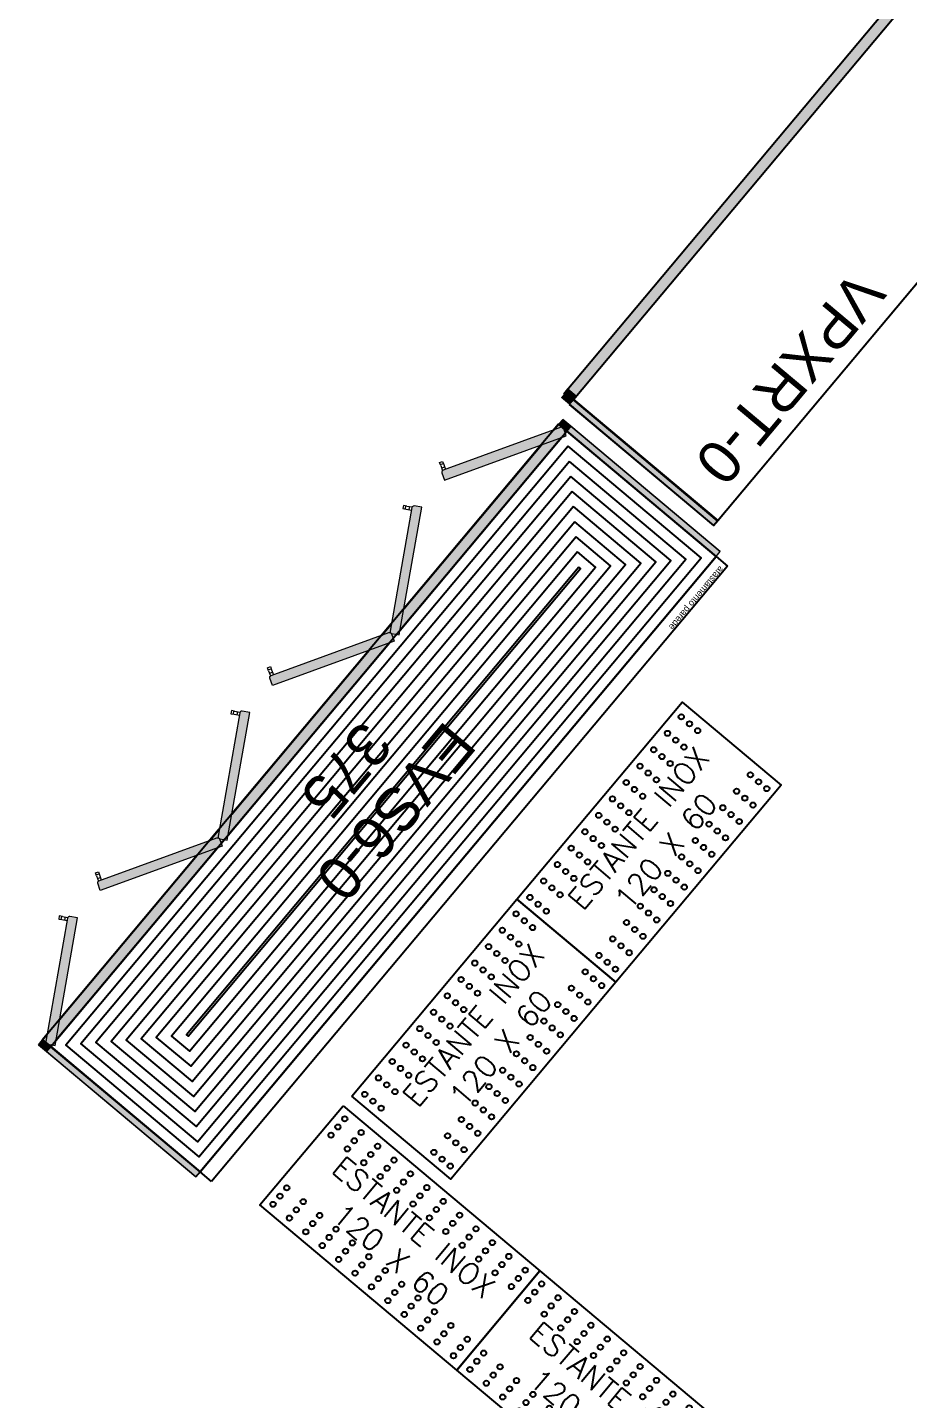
# Model space of a CAD drawing. Header units: metres. Extents: x 822482 to 822767, y 9662202 to 9662512.
# Drawn here: x 822686.63 to 822690.74, y 9662398.62 to 9662405.03 of the extents above; entities that cross this region are included whole.
import ezdxf
from ezdxf.enums import TextEntityAlignment as Align
from ezdxf.lldxf.tags import DXFTag

# ---------------------------------------------------------------- set-up
doc = ezdxf.new("R2010")
doc.units = ezdxf.units.M
for name, color, linetype in [('#ARQ_TEXTO', 8, 'Continuous'), ('ARQ_NE_EQUIPAMENTOS', 7, 'Continuous'), ('wbc_cabeceira_balcao', 9, 'Continuous'), ('wbc_gabinete', 7, 'Continuous'), ('wbc_info_corte_gabinete', 7, 'Continuous')]:
    doc.layers.add(name, color=color, linetype=linetype)
doc.layers.add('wbc_balcao', color=7, linetype='Continuous', lineweight=0)
doc.styles.add('Arial', font='arial.ttf', dxfattribs={"height": 0.6})
doc.styles.add('ROMANS', font='romans', dxfattribs={"height": 0.2})
doc.styles.get("Standard").update_dxf_attribs({"font": 'arial.ttf'})
tags = doc.linetypes.add('DASH2', pattern=[19.05, 12.7, -6.35]).pattern_tags.tags
tags[6:7] = [DXFTag(74, 4), DXFTag(75, 0), DXFTag(340, '0'), DXFTag(46, 0.0), DXFTag(50, 0.0), DXFTag(44, 0.0), DXFTag(45, 0.0)]
tags[4:5] = [DXFTag(74, 4), DXFTag(75, 0), DXFTag(340, '0'), DXFTag(46, 0.0), DXFTag(50, 0.0), DXFTag(44, 0.0), DXFTag(45, 0.0)]

# ---------------------------------------------------------------- blocks, each defined once
blk = doc.blocks.new('estantes 120')
at = {"color": 0}
blk.add_lwpolyline([(52510, -8105.62), (52630, -8105.62), (52630, -8166), (52510, -8166)], close=True, dxfattribs=at)
for centre in [(52514.51, -8109.75), (52524.51, -8109.75), (52534.51, -8109.75), (52544.51, -8109.75), (52554.51, -8109.75), (52564.51, -8109.75), (52574.51, -8109.75), (52584.51, -8109.75), (52594.49, -8109.75), (52604.49, -8109.75), (52614.49, -8109.75), (52624.49, -8109.75), (52514.51, -8114.75), (52524.51, -8114.75), (52534.51, -8114.75), (52544.51, -8114.75), (52554.51, -8114.75), (52564.51, -8114.75), (52574.51, -8114.75), (52584.51, -8114.75), (52594.49, -8114.75), (52604.49, -8114.75), (52614.49, -8114.75), (52624.49, -8114.75), (52514.51, -8119.75), (52524.51, -8119.75), (52534.51, -8119.75), (52544.51, -8119.75), (52554.51, -8119.75), (52564.51, -8119.75), (52574.51, -8119.75), (52584.51, -8119.75), (52594.49, -8119.75), (52604.49, -8119.75), (52614.49, -8119.75), (52624.49, -8119.75), (52514.51, -8151.87), (52524.51, -8151.87), (52534.51, -8151.87), (52544.51, -8151.87), (52554.51, -8151.87), (52564.51, -8151.87), (52574.51, -8151.87), (52584.51, -8151.87), (52594.49, -8151.87), (52604.49, -8151.87), (52614.49, -8151.87), (52624.49, -8151.87), (52514.51, -8156.87), (52514.51, -8161.87), (52524.51, -8156.87), (52524.51, -8161.87), (52534.51, -8156.87), (52534.51, -8161.87), (52544.51, -8156.87), (52544.51, -8161.87), (52554.51, -8156.87), (52554.51, -8161.87), (52564.51, -8156.87), (52564.51, -8161.87), (52574.51, -8156.87), (52574.51, -8161.87), (52584.51, -8156.87), (52584.51, -8161.87), (52594.49, -8156.87), (52594.49, -8161.87), (52604.49, -8156.87), (52604.49, -8161.87), (52614.49, -8156.87), (52614.49, -8161.87), (52624.49, -8156.87), (52624.49, -8161.87)]:
    blk.add_circle(centre, 1.23, dxfattribs=at)
at = {"layer": '#ARQ_TEXTO', "insert": (52571.85, -8136.22), "char_height": 10.0001, "width": 136.9908, "attachment_point": 5, "style": 'ROMANS'}
blk.add_mtext('ESTANTE INOX\\P120 X 60', dxfattribs=at)
blk = doc.blocks.new('Parede esq 96X3')
at = {"layer": 'wbc_balcao', "transparency": 33554687}
h = blk.add_hatch(color=256, dxfattribs=at)
edge = h.paths.add_edge_path()
edge.add_line((3, 5), (3, 96))
edge.add_line((3, 96), (0, 96))
edge.add_line((0, 96), (0, 5))
edge.add_line((0, 5), (3, 5))
h = blk.add_hatch(color=9, dxfattribs=at)
edge = h.paths.add_edge_path()
edge.add_line((3, 0), (3, 5))
edge.add_line((3, 5), (0, 5))
edge.add_line((0, 5), (0, 0))
edge.add_line((0, 0), (3, 0))
for q in [(0, 96), (3, 5)]:
    blk.add_line((0, 5), q, dxfattribs=at)
blk.add_lwpolyline([(0, 0), (3, 0), (3, 96), (0, 96), (0, 0)], dxfattribs=at)
blk.add_lwpolyline([(3, 5), (3, 96), (0, 96), (0, 5)], close=True, dxfattribs=at)
at = {"layer": 'wbc_balcao', "color": 9, "transparency": 33554687}
blk.add_lwpolyline([(3, 0), (3, 5), (0, 5), (0, 0)], close=True, dxfattribs=at)
blk = doc.blocks.new('EVS6-0_375')
at = {"layer": 'wbc_gabinete', "transparency": 33554687}
h = blk.add_hatch(color=255, dxfattribs=at)
edge = h.paths.add_edge_path()
edge.add_arc((0.96, 2.64), 1.06, 158.81082, 234.59275)
edge.add_line((0.34, 1.77), (51.07, -27.51))
edge.add_arc((51.51, -26.55), 1.06, 245.32634, 321.10827)
edge.add_line((52.34, -27.22), (54.16, -24.09))
edge.add_line((54.16, -24.09), (1.76, 6.16))
edge.add_line((1.76, 6.16), (0.04, 3.17))
edge.add_line((0.04, 3.17), (-0.03, 3.02))
edge = h.paths.add_edge_path()
edge.add_line((124.86, 3.17), (123.14, 6.16))
edge.add_line((123.14, 6.16), (70.74, -24.09))
edge.add_line((70.74, -24.09), (72.56, -27.22))
edge.add_arc((73.39, -26.55), 1.06, 218.89173, 294.67366)
edge.add_line((73.83, -27.51), (124.56, 1.77))
edge.add_arc((123.94, 2.64), 1.06, 305.40725, 381.18918)
edge.add_arc((123.94, 2.64), 1.06, 21.18918, 30)
edge = h.paths.add_edge_path()
edge.add_line((177.44, -27.22), (179.26, -24.09))
edge.add_line((179.26, -24.09), (126.86, 6.16))
edge.add_line((126.86, 6.16), (125.14, 3.17))
edge.add_arc((126.06, 2.64), 1.06, 150, 158.81082)
edge.add_arc((126.06, 2.64), 1.06, 158.89173, 234.67366)
edge.add_line((125.44, 1.77), (176.17, -27.51))
edge.add_arc((176.61, -26.55), 1.06, 245.40725, 321.18918)
edge = h.paths.add_edge_path()
edge.add_line((249.86, 3.17), (248.14, 6.16))
edge.add_line((248.14, 6.16), (195.74, -24.09))
edge.add_line((195.74, -24.09), (197.56, -27.22))
edge.add_arc((198.39, -26.55), 1.06, 218.89173, 294.67366)
edge.add_line((198.83, -27.51), (249.56, 1.77))
edge.add_arc((248.94, 2.64), 1.06, 305.40725, 381.18918)
edge.add_arc((248.94, 2.64), 1.06, 21.18918, 30)
edge = h.paths.add_edge_path()
edge.add_line((302.44, -27.22), (304.26, -24.09))
edge.add_line((304.26, -24.09), (251.86, 6.16))
edge.add_line((251.86, 6.16), (250.14, 3.17))
edge.add_arc((251.06, 2.64), 1.06, 150, 158.81082)
edge.add_arc((251.06, 2.64), 1.06, 158.89173, 234.67366)
edge.add_line((250.44, 1.77), (301.17, -27.51))
edge.add_arc((301.61, -26.55), 1.06, 245.40725, 321.18918)
edge = h.paths.add_edge_path()
edge.add_line((374.96, 3.17), (373.24, 6.16))
edge.add_line((373.24, 6.16), (320.84, -24.09))
edge.add_line((320.84, -24.09), (322.66, -27.22))
edge.add_arc((323.49, -26.55), 1.06, 218.89173, 294.67366)
edge.add_line((323.93, -27.51), (374.66, 1.77))
edge.add_arc((374.04, 2.64), 1.06, 305.40725, 381.18918)
edge.add_arc((374.04, 2.64), 1.06, 21.18918, 30)
blk.add_hatch(color=9, dxfattribs=at).paths.add_polyline_path([(375, 0), (375, 5), (0, 5), (0, 0)])
at = {"layer": 'Defpoints', "color": 6, "linetype": 'DASH2', "ltscale": 0.5}
for p, q in [((0, 96), (0, 103)), ((0, 103), (375, 103)), ((375, 103), (375, 96))]:
    blk.add_line(p, q, dxfattribs=at)
at = {"layer": 'wbc_balcao', "linetype": 'Continuous', "transparency": 33554687}
for p, q in [((0, 0), (0, 3)), ((3.42, 0), (0, 0)), ((128.52, 0), (121.48, 0)), ((253.52, 0), (246.48, 0)), ((375, 0), (371.58, 0)), ((48.05, -30.39), (48.8, -29.09)), ((49.35, -31.14), (48.05, -30.39)), ((49.85, -30.27), (48.55, -29.52)), ((48.8, -29.09), (50.05, -26.93)), ((50.1, -29.84), (49.35, -31.14)), ((50.73, -28.74), (49.43, -27.99)), ((50.1, -29.84), (51.39, -27.6)), ((74.8, -29.84), (73.51, -27.6)), ((74.17, -28.74), (75.47, -27.99)), ((74.8, -29.84), (75.55, -31.14)), ((76.1, -29.09), (74.85, -26.93)), ((75.05, -30.27), (76.35, -29.52)), ((75.55, -31.14), (76.85, -30.39)), ((76.85, -30.39), (76.1, -29.09)), ((173.15, -30.39), (173.9, -29.09)), ((174.45, -31.14), (173.15, -30.39)), ((174.95, -30.27), (173.65, -29.52)), ((173.9, -29.09), (175.15, -26.93)), ((175.2, -29.84), (174.45, -31.14)), ((175.83, -28.74), (174.53, -27.99)), ((175.2, -29.84), (176.49, -27.6)), ((199.8, -29.84), (198.51, -27.6)), ((199.17, -28.74), (200.47, -27.99)), ((199.8, -29.84), (200.55, -31.14)), ((201.1, -29.09), (199.85, -26.93)), ((200.05, -30.27), (201.35, -29.52)), ((200.55, -31.14), (201.85, -30.39)), ((201.85, -30.39), (201.1, -29.09)), ((298.15, -30.39), (298.9, -29.09)), ((299.45, -31.14), (298.15, -30.39)), ((299.95, -30.27), (298.65, -29.52)), ((298.9, -29.09), (300.15, -26.93)), ((300.2, -29.84), (299.45, -31.14)), ((300.83, -28.74), (299.53, -27.99)), ((300.2, -29.84), (301.49, -27.6)), ((324.9, -29.84), (323.61, -27.6)), ((324.27, -28.74), (325.57, -27.99)), ((324.9, -29.84), (325.65, -31.14)), ((326.2, -29.09), (324.95, -26.93)), ((325.15, -30.27), (326.45, -29.52)), ((325.65, -31.14), (326.95, -30.39)), ((326.95, -30.39), (326.2, -29.09))]:
    blk.add_line(p, q, dxfattribs=at)
at = {"layer": 'wbc_balcao', "color": 7, "transparency": 33554687}
for points in [[(-0.03, 3.02, 0.343264), (0.34, 1.77), (51.07, -27.51, 0.343264), (52.34, -27.22), (54.16, -24.09), (1.76, 6.16), (0.04, 3.17)], [(124.86, 3.17), (123.14, 6.16), (70.74, -24.09), (72.56, -27.22, 0.343264), (73.83, -27.51), (124.56, 1.77, 0.343264), (124.93, 3.02, 0.038463), (124.86, 3.17, 0.038463)], [(177.44, -27.22, -0.343264), (176.17, -27.51), (125.44, 1.77, -0.343264), (125.07, 3.02, -0.038463), (125.14, 3.17), (126.86, 6.16), (179.26, -24.09), (177.44, -27.22)], [(249.86, 3.17), (248.14, 6.16), (195.74, -24.09), (197.56, -27.22, 0.343264), (198.83, -27.51), (249.56, 1.77, 0.343264), (249.93, 3.02, 0.038463), (249.86, 3.17, 0.038463)], [(302.44, -27.22, -0.343264), (301.17, -27.51), (250.44, 1.77, -0.343264), (250.07, 3.02, -0.038463), (250.14, 3.17), (251.86, 6.16), (304.26, -24.09), (302.44, -27.22)], [(374.96, 3.17), (373.24, 6.16), (320.84, -24.09), (322.66, -27.22, 0.343264), (323.93, -27.51), (374.66, 1.77, 0.343264), (375.03, 3.02, 0.038463), (374.96, 3.17, 0.038463)]]:
    blk.add_lwpolyline(points, format="xyb", close=True, dxfattribs=at)
at = {"layer": 'wbc_balcao', "linetype": 'Continuous', "transparency": 33554687}
for centre, radius, start, end in [((0.96, 2.64), 1.06, 150, 158.81082), ((123.06, 6.08), 0.03, 120, 210)]:
    blk.add_arc(centre, radius, start, end, dxfattribs=at)
at = {"layer": 'wbc_gabinete'}
for p, q in [((0, 5), (1.09, 5)), ((3.77, 5), (121.13, 5)), ((123.81, 5), (126.19, 5)), ((128.87, 5), (246.13, 5)), ((248.81, 5), (251.19, 5)), ((253.87, 5), (371.23, 5)), ((373.91, 5), (375, 5))]:
    blk.add_line(p, q, dxfattribs=at)
for points in [[(371.58, 0), (375, 0), (375, 0), (375, 96), (0, 96), (0, 0), (3.42, 0)], [(373.91, 5), (375, 5), (375, 5), (375, 96), (0, 96), (0, 5), (1.09, 5)], [(3.42, 0), (0, 0), (0, 0), (0, 96), (375, 96), (375, 0), (371.58, 0)], [(1.09, 5), (0, 5), (0, 0), (3.42, 0)], [(121.13, 5), (3.77, 5)], [(3.77, 5), (121.13, 5)], [(112.47, 0), (12.43, 0)], [(12.43, 0), (112.47, 0)], [(12.43, 0), (112.47, 0)], [(121.48, 0), (128.52, 0)], [(121.48, 0), (128.52, 0)], [(128.52, 0), (121.48, 0)], [(126.19, 5), (123.81, 5)], [(123.81, 5), (126.19, 5)], [(246.13, 5), (128.87, 5)], [(128.87, 5), (246.13, 5)], [(237.47, 0), (137.53, 0)], [(137.53, 0), (237.47, 0)], [(137.53, 0), (237.47, 0)], [(253.52, 0), (246.48, 0)], [(246.48, 0), (253.52, 0)], [(246.48, 0), (253.52, 0)], [(251.19, 5), (248.81, 5)], [(248.81, 5), (251.19, 5)], [(371.23, 5), (253.87, 5)], [(253.87, 5), (371.23, 5)], [(362.57, 0), (262.53, 0)], [(262.53, 0), (362.57, 0)], [(262.53, 0), (362.57, 0)], [(371.58, 0), (375, 0), (375, 0), (375, 5), (373.91, 5)]]:
    blk.add_lwpolyline(points, dxfattribs=at)
at = {"layer": 'wbc_gabinete', "color": 141, "transparency": 33554687}
for points in [[(5, 10), (370, 10), (370, 91), (5, 91)], [(10, 15), (365, 15), (365, 86), (10, 86)], [(15, 20), (360, 20), (360, 81), (15, 81)], [(20, 25), (355, 25), (355, 76), (20, 76)], [(25, 30), (350, 30), (350, 71), (25, 71)], [(30, 35), (345, 35), (345, 66), (30, 66)], [(35, 40), (340, 40), (340, 61), (35, 61)], [(40, 45), (335, 45), (335, 56), (40, 56)], [(45, 50), (330, 50), (330, 51), (45, 51)]]:
    blk.add_lwpolyline(points, close=True, dxfattribs=at)
at = {"layer": 'wbc_gabinete', "color": 9}
blk.add_lwpolyline([(375, 0), (375, 5), (0, 5), (0, 0)], close=True, dxfattribs=at)
at = {"layer": 'Defpoints', "color": 6, "insert": (2.17, 103), "char_height": 3, "width": 80.5068, "attachment_point": 1}
blk.add_mtext('{afastamento parede}', dxfattribs=at)
blk = doc.blocks.new('Parede dir 96X3')
at = {"layer": 'wbc_balcao', "transparency": 33554687}
h = blk.add_hatch(color=256, dxfattribs=at)
edge = h.paths.add_edge_path()
edge.add_line((3, 5), (3, 96))
edge.add_line((3, 96), (0, 96))
edge.add_line((0, 96), (0, 5))
edge.add_line((0, 5), (3, 5))
h = blk.add_hatch(color=9, dxfattribs=at)
edge = h.paths.add_edge_path()
edge.add_line((3, 0), (3, 5))
edge.add_line((3, 5), (0, 5))
edge.add_line((0, 5), (0, 0))
edge.add_line((0, 0), (3, 0))
for q in [(3, 96), (0, 5)]:
    blk.add_line((3, 5), q, dxfattribs=at)
blk.add_lwpolyline([(3, 0), (0, 0), (0, 96), (3, 96), (3, 0)], dxfattribs=at)
blk.add_lwpolyline([(3, 5), (3, 96), (0, 96), (0, 5)], close=True, dxfattribs=at)
blk.add_lwpolyline([(3, 5), (3, 96), (0, 96), (0, 5)], close=True, dxfattribs=at)
at = {"layer": 'wbc_balcao', "color": 9, "transparency": 33554687}
blk.add_lwpolyline([(3, 0), (3, 5), (0, 5), (0, 0)], close=True, dxfattribs=at)
blk = doc.blocks.new('A$C8f1b9c42')
at = {"layer": 'ARQ_NE_EQUIPAMENTOS', "transparency": 33554687}
for points in [[(311.4451, -240.9989), (310.5651, -240.9989), (310.5651, -241.0289), (311.4451, -241.0289)], [(311.4451, -240.9989), (310.5651, -240.9989), (310.5651, -241.0289), (311.4451, -241.0289)], [(311.4451, -241.0001), (310.5651, -241.0002), (310.5651, -241.0302), (311.4451, -241.0301)], [(311.4951, -240.9988), (311.4451, -240.9988), (311.4451, -241.0491), (311.4951, -241.0491)], [(311.4951, -240.9988), (311.4451, -240.9988), (311.4451, -241.0491), (311.4951, -241.0491)], [(311.4951, -241), (311.4451, -241), (311.4451, -241.0503), (311.4951, -241.0503)], [(311.4951, -241.0303), (311.4451, -241.0303), (311.4451, -244.7803), (311.4951, -244.7803)]]:
    blk.add_hatch(color=256, dxfattribs=at).paths.add_polyline_path(points)
for p, q in [((311.4451, -241.0191), (311.4451, -241.0491)), ((311.4451, -241.0191), (311.4451, -241.0491)), ((311.4451, -241.0203), (311.4451, -241.0503))]:
    blk.add_line(p, q, dxfattribs=at)
for points in [[(311.4451, -240.9989), (310.5651, -240.9991), (310.5651, -241.0291), (311.4451, -241.0289)], [(311.4451, -240.9989), (310.5651, -240.9991), (310.5651, -241.0291), (311.4451, -241.0289)], [(311.4451, -241.0001), (310.5651, -241.0003), (310.5651, -241.0303), (311.4451, -241.0301)], [(311.4951, -241.0191), (311.4451, -241.0191), (311.4451, -241.0491), (311.4951, -241.0491)], [(311.4951, -241.0191), (311.4451, -241.0191), (311.4451, -241.0491), (311.4951, -241.0491)], [(311.4951, -241.0203), (311.4451, -241.0203), (311.4451, -241.0503), (311.4951, -241.0503)]]:
    blk.add_lwpolyline(points, close=True, dxfattribs=at)
for points in [[(310.5651, -241.0291), (310.5651, -249.8391)], [(311.4951, -241.0291), (310.5651, -241.0291)], [(310.5651, -241.0291), (310.5651, -249.8391)], [(311.4951, -241.0291), (310.5651, -241.0291)], [(310.5651, -241.0303), (310.5651, -249.8403)], [(311.4951, -241.0303), (310.5651, -241.0303)], [(311.4451, -241.0303), (311.4451, -249.8403)], [(311.4951, -249.8403), (311.4951, -241.0303)]]:
    blk.add_lwpolyline(points, dxfattribs=at)
at = {"layer": 'ARQ_NE_EQUIPAMENTOS', "transparency": 33554687, "xscale": 0.009999999999999998, "yscale": 0.009999999999999998, "zscale": 0.009999999999999998}
for p, rotation in [((834.0497, -318.8687), 180.0000000035784), ((835.2497, -318.8687), 180.0000000035784), ((391.2039, 287.2265), 270), ((391.2039, 286.0265), 270)]:
    blk.add_blockref('estantes 120', p, dxfattribs=dict(at, rotation=rotation))
at = {"layer": 'wbc_balcao', "color": 7, "transparency": 33554687, "xscale": 0.01, "yscale": 0.01, "zscale": 0.01, "rotation": 90}
blk.add_blockref('EVS6-0_375', (311.4231, -240.8967), dxfattribs=at)
at = {"layer": 'wbc_cabeceira_balcao', "color": 7, "transparency": 33554687, "xscale": 0.01, "yscale": 0.01, "zscale": 0.01, "rotation": 90}
for name, p in [('Parede dir 96X3', (311.4231, -237.1467)), ('Parede esq 96X3', (311.4231, -240.9267))]:
    blk.add_blockref(name, p, dxfattribs=at)
at = {"layer": 'ARQ_NE_EQUIPAMENTOS', "transparency": 33554687, "style": 'Arial'}
blk.add_text('VPXRT-0', height=0.2, rotation=90, dxfattribs=at).set_placement((310.8345, -241.7573), align=Align.CENTER)
blk.add_text('VPXRT-0', height=0.2, rotation=90, dxfattribs=at).set_placement((310.8345, -241.7573), align=Align.CENTER)
at = {"layer": 'wbc_info_corte_gabinete', "transparency": 33554687}
for s, p in [('EVS6-0', (310.9431, -239.0217, 0.0001)), ('375', (311.2431, -239.0217, 0.0001))]:
    blk.add_text(s, height=0.2, rotation=90, dxfattribs=at).set_placement(p, align=Align.CENTER)

msp = doc.modelspace()

# ---------------------------------------------------------------- block references
at = {"ltscale": 10, "rotation": 140.0090103764572}
msp.add_blockref('A$C8f1b9c42', (822772.889, 9662018.4697), dxfattribs=at)

doc.saveas('drawing.dxf')
